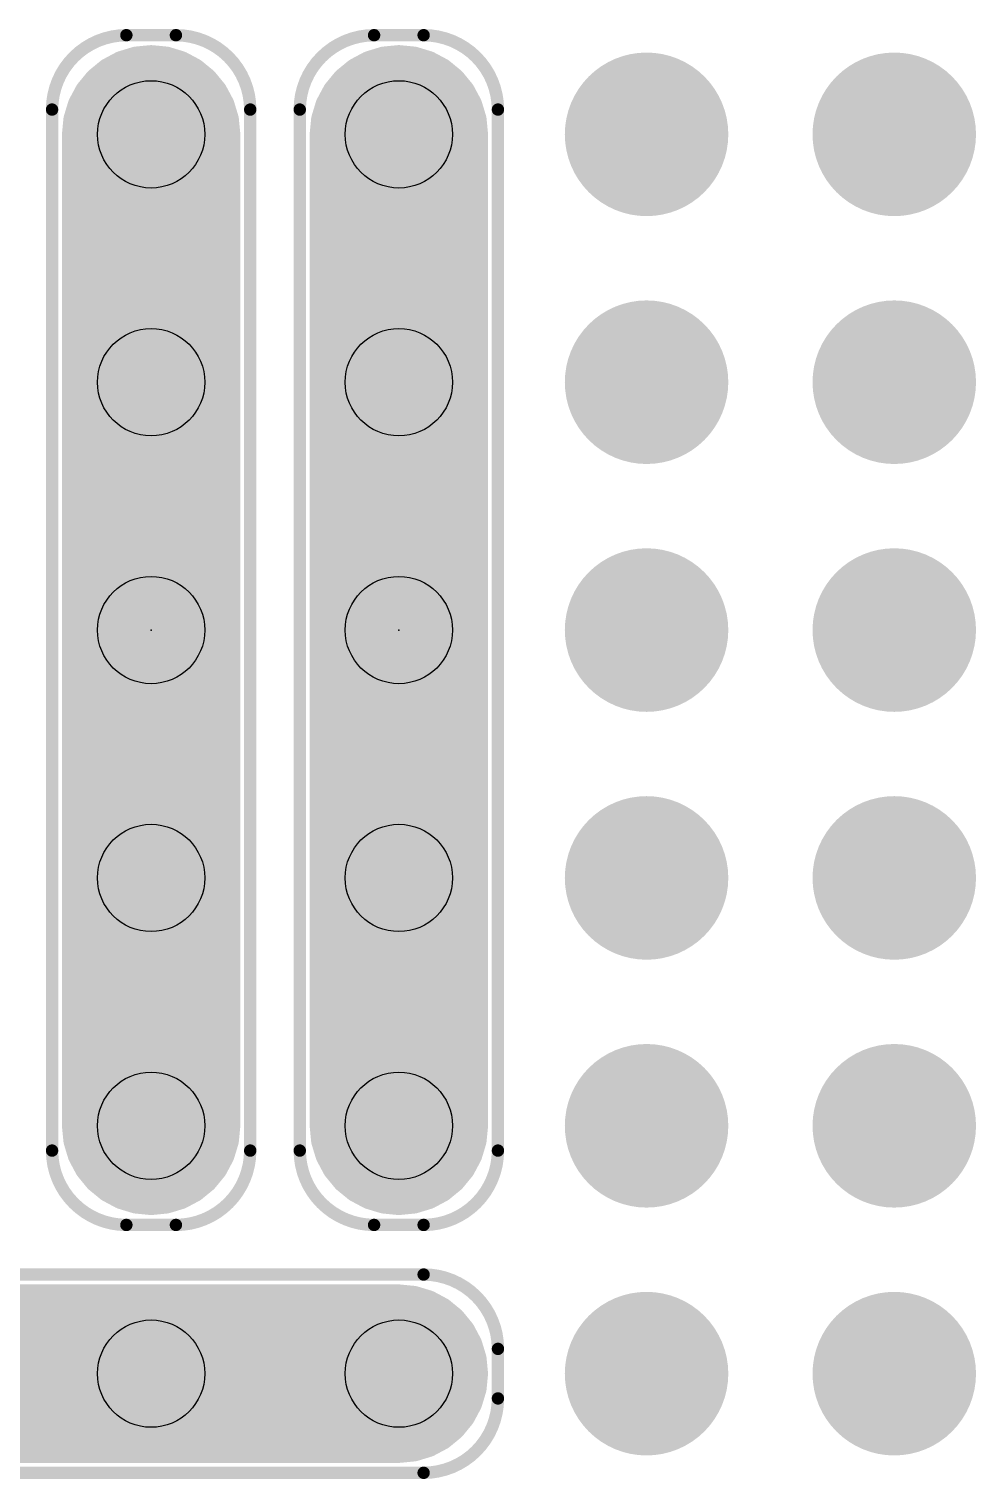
# Model space of a CAD drawing. Extents: x -0.4 to 91.5, y -0.3 to 57.4.
# Drawn here: x 61.99 to 71.7, y 28.77 to 43.62 of the extents above; entities that cross this region are included whole.
import ezdxf

# ---------------------------------------------------------------- set-up
doc = ezdxf.new("R2010")
doc.units = 0
for name, color, linetype in [('1', 12, 'CONTINUOUS'), ('16', 132, 'CONTINUOUS'), ('18', 110, 'CONTINUOUS'), ('20', 53, 'CONTINUOUS'), ('21', 253, 'CONTINUOUS'), ('23', 53, 'CONTINUOUS')]:
    doc.layers.add(name, color=color, linetype=linetype)

# ---------------------------------------------------------------- blocks, each defined once
blk = doc.blocks.new('ROUNDV')
at = {"const_width": 0.5}
blk.add_lwpolyline([(0, -0.25, 1), (0, 0.25, 1), (0, -0.25)], format="xyb", dxfattribs=at)

msp = doc.modelspace()

# ---------------------------------------------------------------- linework, layer by layer
at = {"layer": '1', "const_width": 0.3048}
for points in [[(62.8227, 43.1786), (62.9544, 43.249)], [(62.9544, 43.249), (63.0973, 43.2924)], [(63.0619, 43.2816), (63.4301, 43.2816)], [(63.0973, 43.2924), (63.246, 43.307)], [(63.246, 43.307), (63.3947, 43.2924)], [(63.3947, 43.2924), (63.5376, 43.249)], [(63.5376, 43.249), (63.6693, 43.1786)], [(65.3627, 43.1786), (65.4944, 43.249)], [(65.4944, 43.249), (65.6373, 43.2924)], [(65.6019, 43.2816), (65.9701, 43.2816)], [(65.6373, 43.2924), (65.786, 43.307)], [(65.786, 43.307), (65.9347, 43.2924)], [(65.9347, 43.2924), (66.0776, 43.249)], [(66.0776, 43.249), (66.2093, 43.1786)], [(62.7072, 43.0838), (62.8227, 43.1786)], [(63.6693, 43.1786), (63.7848, 43.0838)], [(65.2472, 43.0838), (65.3627, 43.1786)], [(66.2093, 43.1786), (66.3248, 43.0838)], [(62.542, 42.8366), (62.6124, 42.9683)], [(62.6124, 42.9683), (62.7072, 43.0838)], [(62.6194, 42.9768), (63.8726, 42.9768)], [(63.7848, 43.0838), (63.8796, 42.9683)], [(63.8796, 42.9683), (63.95, 42.8366)], [(65.082, 42.8366), (65.1524, 42.9683)], [(65.1524, 42.9683), (65.2472, 43.0838)], [(65.1594, 42.9768), (66.4126, 42.9768)], [(66.3248, 43.0838), (66.4196, 42.9683)], [(66.4196, 42.9683), (66.49, 42.8366)], [(62.4986, 42.6937), (62.542, 42.8366)], [(63.95, 42.8366), (63.9934, 42.6937)], [(65.0386, 42.6937), (65.082, 42.8366)], [(66.49, 42.8366), (66.5334, 42.6937)], [(62.484, 42.545), (62.4986, 42.6937)], [(62.4965, 42.672), (63.9955, 42.672)], [(63.9934, 42.6937), (64.008, 42.545)], [(65.024, 42.545), (65.0386, 42.6937)], [(65.0365, 42.672), (66.5355, 42.672)], [(66.5334, 42.6937), (66.548, 42.545)], [(62.484, 32.385), (62.484, 42.545)], [(64.008, 42.545), (64.008, 32.385)], [(65.024, 32.385), (65.024, 42.545)], [(66.548, 42.545), (66.548, 32.385)], [(62.484, 42.3672), (64.008, 42.3672)], [(65.024, 42.3672), (66.548, 42.3672)], [(62.484, 42.0624), (64.008, 42.0624)], [(65.024, 42.0624), (66.548, 42.0624)], [(62.484, 41.7576), (64.008, 41.7576)], [(65.024, 41.7576), (66.548, 41.7576)], [(62.484, 41.4528), (64.008, 41.4528)], [(65.024, 41.4528), (66.548, 41.4528)], [(62.484, 41.148), (64.008, 41.148)], [(65.024, 41.148), (66.548, 41.148)], [(62.484, 40.8432), (64.008, 40.8432)], [(65.024, 40.8432), (66.548, 40.8432)], [(62.484, 40.5384), (64.008, 40.5384)], [(65.024, 40.5384), (66.548, 40.5384)], [(62.484, 40.2336), (64.008, 40.2336)], [(65.024, 40.2336), (66.548, 40.2336)], [(62.484, 39.9288), (64.008, 39.9288)], [(65.024, 39.9288), (66.548, 39.9288)], [(62.484, 39.624), (64.008, 39.624)], [(65.024, 39.624), (66.548, 39.624)], [(62.484, 39.3192), (64.008, 39.3192)], [(65.024, 39.3192), (66.548, 39.3192)], [(62.484, 39.0144), (64.008, 39.0144)], [(65.024, 39.0144), (66.548, 39.0144)], [(62.484, 38.7096), (64.008, 38.7096)], [(65.024, 38.7096), (66.548, 38.7096)], [(62.484, 38.4048), (64.008, 38.4048)], [(65.024, 38.4048), (66.548, 38.4048)], [(62.484, 38.1), (64.008, 38.1)], [(65.024, 38.1), (66.548, 38.1)], [(62.484, 37.7952), (64.008, 37.7952)], [(65.024, 37.7952), (66.548, 37.7952)], [(62.484, 37.4904), (64.008, 37.4904)], [(65.024, 37.4904), (66.548, 37.4904)], [(62.484, 37.1856), (64.008, 37.1856)], [(65.024, 37.1856), (66.548, 37.1856)], [(62.484, 36.8808), (64.008, 36.8808)], [(65.024, 36.8808), (66.548, 36.8808)], [(62.484, 36.576), (64.008, 36.576)], [(65.024, 36.576), (66.548, 36.576)], [(62.484, 36.2712), (64.008, 36.2712)], [(65.024, 36.2712), (66.548, 36.2712)], [(62.484, 35.9664), (64.008, 35.9664)], [(65.024, 35.9664), (66.548, 35.9664)], [(62.484, 35.6616), (64.008, 35.6616)], [(65.024, 35.6616), (66.548, 35.6616)], [(62.484, 35.3568), (64.008, 35.3568)], [(65.024, 35.3568), (66.548, 35.3568)], [(62.484, 35.052), (64.008, 35.052)], [(65.024, 35.052), (66.548, 35.052)], [(62.484, 34.7472), (64.008, 34.7472)], [(65.024, 34.7472), (66.548, 34.7472)], [(62.484, 34.4424), (64.008, 34.4424)], [(65.024, 34.4424), (66.548, 34.4424)], [(62.484, 34.1376), (64.008, 34.1376)], [(65.024, 34.1376), (66.548, 34.1376)], [(62.484, 33.8328), (64.008, 33.8328)], [(65.024, 33.8328), (66.548, 33.8328)], [(62.484, 33.528), (64.008, 33.528)], [(65.024, 33.528), (66.548, 33.528)], [(62.484, 33.2232), (64.008, 33.2232)], [(65.024, 33.2232), (66.548, 33.2232)], [(62.484, 32.9184), (64.008, 32.9184)], [(65.024, 32.9184), (66.548, 32.9184)], [(62.484, 32.6136), (64.008, 32.6136)], [(65.024, 32.6136), (66.548, 32.6136)], [(62.4986, 32.2363), (62.484, 32.385)], [(62.4915, 32.3088), (64.0005, 32.3088)], [(64.008, 32.385), (63.9934, 32.2363)], [(65.0386, 32.2363), (65.024, 32.385)], [(65.0315, 32.3088), (66.5405, 32.3088)], [(66.548, 32.385), (66.5334, 32.2363)], [(62.542, 32.0934), (62.4986, 32.2363)], [(62.6124, 31.9617), (62.542, 32.0934)], [(63.95, 32.0934), (63.8796, 31.9617)], [(63.9934, 32.2363), (63.95, 32.0934)], [(65.082, 32.0934), (65.0386, 32.2363)], [(65.1524, 31.9617), (65.082, 32.0934)], [(66.49, 32.0934), (66.4196, 31.9617)], [(66.5334, 32.2363), (66.49, 32.0934)], [(62.5898, 32.004), (63.9022, 32.004)], [(62.7072, 31.8462), (62.6124, 31.9617)], [(63.8796, 31.9617), (63.7848, 31.8462)], [(65.1298, 32.004), (66.4422, 32.004)], [(65.2472, 31.8462), (65.1524, 31.9617)], [(66.4196, 31.9617), (66.3248, 31.8462)], [(62.8227, 31.7514), (62.7072, 31.8462)], [(63.7848, 31.8462), (63.6693, 31.7514)], [(65.3627, 31.7514), (65.2472, 31.8462)], [(66.3248, 31.8462), (66.2093, 31.7514)], [(62.9544, 31.681), (62.8227, 31.7514)], [(62.9204, 31.6992), (63.5717, 31.6992)], [(63.0973, 31.6376), (62.9544, 31.681)], [(63.5376, 31.681), (63.3947, 31.6376)], [(63.6693, 31.7514), (63.5376, 31.681)], [(65.4944, 31.681), (65.3627, 31.7514)], [(65.4604, 31.6992), (66.1116, 31.6992)], [(65.6373, 31.6376), (65.4944, 31.681)], [(66.0776, 31.681), (65.9347, 31.6376)], [(66.2093, 31.7514), (66.0776, 31.681)], [(63.246, 31.623), (63.0973, 31.6376)], [(63.3947, 31.6376), (63.246, 31.623)], [(65.786, 31.623), (65.6373, 31.6376)], [(65.9347, 31.6376), (65.786, 31.623)], [(37.846, 30.607), (65.786, 30.607)], [(65.786, 30.607), (65.9347, 30.5924)], [(37.4253, 30.48), (66.2067, 30.48)], [(65.9347, 30.5924), (66.0776, 30.549)], [(66.0776, 30.549), (66.2093, 30.4786)], [(66.2093, 30.4786), (66.3248, 30.3838)], [(66.3248, 30.3838), (66.4196, 30.2683)], [(37.1626, 30.1752), (66.4694, 30.1752)], [(66.4196, 30.2683), (66.49, 30.1366)], [(66.49, 30.1366), (66.5334, 29.9937)], [(37.0865, 29.8704), (66.5455, 29.8704)], [(66.5334, 29.9937), (66.548, 29.845)], [(66.548, 29.845), (66.5334, 29.6963)], [(66.5334, 29.6963), (66.49, 29.5534)], [(37.1383, 29.5656), (66.4937, 29.5656)], [(66.4196, 29.4217), (66.3248, 29.3062)], [(66.49, 29.5534), (66.4196, 29.4217)], [(66.3248, 29.3062), (66.2093, 29.2114)], [(37.3625, 29.2608), (66.2695, 29.2608)], [(66.0776, 29.141), (65.9347, 29.0976)], [(66.2093, 29.2114), (66.0776, 29.141)], [(65.786, 29.083), (37.846, 29.083)], [(65.9347, 29.0976), (65.786, 29.083)]]:
    msp.add_lwpolyline(points, dxfattribs=at)
at = {"layer": '1', "const_width": 0.1524}
for points in [[(62.9323, 43.3219, 1), (62.9765, 43.1761)], [(62.9903, 43.1818, 1), (62.9185, 43.3162)], [(63.0619, 43.3578, 1), (63.0619, 43.2054)], [(63.0899, 43.3682, 1), (63.1048, 43.2165)], [(63.1195, 43.2194, 1), (63.0752, 43.3653)], [(63.2535, 43.3828, 1), (63.2385, 43.2312)], [(63.2535, 43.2312, 1), (63.2385, 43.3828)], [(63.4168, 43.3653, 1), (63.3725, 43.2194)], [(63.3872, 43.2165, 1), (63.4021, 43.3682)], [(63.4301, 43.2054, 1), (63.4301, 43.3578)], [(63.5735, 43.3162, 1), (63.5017, 43.1818)], [(63.5155, 43.1761, 1), (63.5597, 43.3219)], [(65.4723, 43.3219, 1), (65.5165, 43.1761)], [(65.5303, 43.1818, 1), (65.4585, 43.3162)], [(65.6019, 43.3578, 1), (65.6019, 43.2054)], [(65.6299, 43.3682, 1), (65.6448, 43.2165)], [(65.6595, 43.2194, 1), (65.6152, 43.3653)], [(65.7935, 43.3828, 1), (65.7785, 43.2312)], [(65.7935, 43.2312, 1), (65.7785, 43.3828)], [(65.9568, 43.3653, 1), (65.9125, 43.2194)], [(65.9272, 43.2165, 1), (65.9421, 43.3682)], [(65.9701, 43.2054, 1), (65.9701, 43.3578)], [(66.1135, 43.3162, 1), (66.0417, 43.1818)], [(66.0555, 43.1761, 1), (66.0997, 43.3219)], [(62.7867, 43.2458, 1), (62.8586, 43.1114)], [(62.871, 43.1197, 1), (62.7743, 43.2375)], [(63.7177, 43.2375, 1), (63.621, 43.1197)], [(63.6334, 43.1114, 1), (63.7053, 43.2458)], [(65.3267, 43.2458, 1), (65.3986, 43.1114)], [(65.411, 43.1197, 1), (65.3143, 43.2375)], [(66.2577, 43.2375, 1), (66.161, 43.1197)], [(66.1734, 43.1114, 1), (66.2453, 43.2458)], [(62.5535, 43.0167, 1), (62.6713, 42.92)], [(62.6194, 43.053, 1), (62.6194, 42.9006)], [(62.6796, 42.9324, 1), (62.5452, 43.0043)], [(62.6588, 43.1427, 1), (62.7555, 43.0249)], [(62.7661, 43.0355, 1), (62.6483, 43.1322)], [(63.8437, 43.1322, 1), (63.7259, 43.0355)], [(63.7365, 43.0249, 1), (63.8332, 43.1427)], [(63.9468, 43.0043, 1), (63.8124, 42.9324)], [(63.8207, 42.92, 1), (63.9385, 43.0167)], [(63.8726, 42.9006, 1), (63.8726, 43.053)], [(65.0935, 43.0167, 1), (65.2113, 42.92)], [(65.1594, 43.053, 1), (65.1594, 42.9006)], [(65.2196, 42.9324, 1), (65.0852, 43.0043)], [(65.1988, 43.1427, 1), (65.2955, 43.0249)], [(65.3061, 43.0355, 1), (65.1883, 43.1322)], [(66.3837, 43.1322, 1), (66.2659, 43.0355)], [(66.2765, 43.0249, 1), (66.3732, 43.1427)], [(66.4868, 43.0043, 1), (66.3524, 42.9324)], [(66.3607, 42.92, 1), (66.4785, 43.0167)], [(66.4126, 42.9006, 1), (66.4126, 43.053)], [(62.4748, 42.8725, 1), (62.6092, 42.8007)], [(62.6149, 42.8145, 1), (62.4691, 42.8587)], [(64.0229, 42.8587, 1), (63.8771, 42.8145)], [(63.8828, 42.8007, 1), (64.0172, 42.8725)], [(65.0148, 42.8725, 1), (65.1492, 42.8007)], [(65.1549, 42.8145, 1), (65.0091, 42.8587)], [(66.5629, 42.8587, 1), (66.4171, 42.8145)], [(66.4228, 42.8007, 1), (66.5572, 42.8725)], [(62.4965, 42.7482, 1), (62.4965, 42.5958)], [(62.5745, 42.6862, 1), (62.4228, 42.7011)], [(64.0692, 42.7011, 1), (63.9175, 42.6862)], [(63.9955, 42.5958, 1), (63.9955, 42.7482)], [(65.0365, 42.7482, 1), (65.0365, 42.5958)], [(65.1145, 42.6862, 1), (64.9628, 42.7011)], [(66.6092, 42.7011, 1), (66.4575, 42.6862)], [(66.5355, 42.5958, 1), (66.5355, 42.7482)], [(62.5602, 42.545, 1), (62.4078, 42.545)], [(62.4257, 42.7158, 1), (62.5716, 42.6715)], [(63.9204, 42.6715, 1), (64.0663, 42.7158)], [(64.0842, 42.545, 1), (63.9318, 42.545)], [(65.1002, 42.545, 1), (64.9478, 42.545)], [(64.9657, 42.7158, 1), (65.1116, 42.6715)], [(66.4604, 42.6715, 1), (66.6063, 42.7158)], [(66.6242, 42.545, 1), (66.4718, 42.545)], [(62.4082, 42.5525, 1), (62.5598, 42.5375)], [(62.484, 42.4434, 1), (62.484, 42.291)], [(63.9322, 42.5375, 1), (64.0838, 42.5525)], [(64.008, 42.291, 1), (64.008, 42.4434)], [(64.9482, 42.5525, 1), (65.0998, 42.5375)], [(65.024, 42.4434, 1), (65.024, 42.291)], [(66.4722, 42.5375, 1), (66.6238, 42.5525)], [(66.548, 42.291, 1), (66.548, 42.4434)], [(62.484, 42.1386, 1), (62.484, 41.9862)], [(64.008, 41.9862, 1), (64.008, 42.1386)], [(65.024, 42.1386, 1), (65.024, 41.9862)], [(66.548, 41.9862, 1), (66.548, 42.1386)], [(62.484, 41.8338, 1), (62.484, 41.6814)], [(64.008, 41.6814, 1), (64.008, 41.8338)], [(65.024, 41.8338, 1), (65.024, 41.6814)], [(66.548, 41.6814, 1), (66.548, 41.8338)], [(62.484, 41.529, 1), (62.484, 41.3766)], [(64.008, 41.3766, 1), (64.008, 41.529)], [(65.024, 41.529, 1), (65.024, 41.3766)], [(66.548, 41.3766, 1), (66.548, 41.529)], [(62.484, 41.2242, 1), (62.484, 41.0718)], [(64.008, 41.0718, 1), (64.008, 41.2242)], [(65.024, 41.2242, 1), (65.024, 41.0718)], [(66.548, 41.0718, 1), (66.548, 41.2242)], [(62.484, 40.9194, 1), (62.484, 40.767)], [(64.008, 40.767, 1), (64.008, 40.9194)], [(65.024, 40.9194, 1), (65.024, 40.767)], [(66.548, 40.767, 1), (66.548, 40.9194)], [(62.484, 40.6146, 1), (62.484, 40.4622)], [(64.008, 40.4622, 1), (64.008, 40.6146)], [(65.024, 40.6146, 1), (65.024, 40.4622)], [(66.548, 40.4622, 1), (66.548, 40.6146)], [(62.484, 40.3098, 1), (62.484, 40.1574)], [(64.008, 40.1574, 1), (64.008, 40.3098)], [(65.024, 40.3098, 1), (65.024, 40.1574)], [(66.548, 40.1574, 1), (66.548, 40.3098)], [(62.484, 40.005, 1), (62.484, 39.8526)], [(64.008, 39.8526, 1), (64.008, 40.005)], [(65.024, 40.005, 1), (65.024, 39.8526)], [(66.548, 39.8526, 1), (66.548, 40.005)], [(62.484, 39.7002, 1), (62.484, 39.5478)], [(64.008, 39.5478, 1), (64.008, 39.7002)], [(65.024, 39.7002, 1), (65.024, 39.5478)], [(66.548, 39.5478, 1), (66.548, 39.7002)], [(62.484, 39.3954, 1), (62.484, 39.243)], [(64.008, 39.243, 1), (64.008, 39.3954)], [(65.024, 39.3954, 1), (65.024, 39.243)], [(66.548, 39.243, 1), (66.548, 39.3954)], [(62.484, 39.0906, 1), (62.484, 38.9382)], [(64.008, 38.9382, 1), (64.008, 39.0906)], [(65.024, 39.0906, 1), (65.024, 38.9382)], [(66.548, 38.9382, 1), (66.548, 39.0906)], [(62.484, 38.7858, 1), (62.484, 38.6334)], [(64.008, 38.6334, 1), (64.008, 38.7858)], [(65.024, 38.7858, 1), (65.024, 38.6334)], [(66.548, 38.6334, 1), (66.548, 38.7858)], [(62.484, 38.481, 1), (62.484, 38.3286)], [(64.008, 38.3286, 1), (64.008, 38.481)], [(65.024, 38.481, 1), (65.024, 38.3286)], [(66.548, 38.3286, 1), (66.548, 38.481)], [(62.484, 38.1762, 1), (62.484, 38.0238)], [(64.008, 38.0238, 1), (64.008, 38.1762)], [(65.024, 38.1762, 1), (65.024, 38.0238)], [(66.548, 38.0238, 1), (66.548, 38.1762)], [(62.484, 37.8714, 1), (62.484, 37.719)], [(64.008, 37.719, 1), (64.008, 37.8714)], [(65.024, 37.8714, 1), (65.024, 37.719)], [(66.548, 37.719, 1), (66.548, 37.8714)], [(62.484, 37.5666, 1), (62.484, 37.4142)], [(64.008, 37.4142, 1), (64.008, 37.5666)], [(65.024, 37.5666, 1), (65.024, 37.4142)], [(66.548, 37.4142, 1), (66.548, 37.5666)], [(62.484, 37.2618, 1), (62.484, 37.1094)], [(64.008, 37.1094, 1), (64.008, 37.2618)], [(65.024, 37.2618, 1), (65.024, 37.1094)], [(66.548, 37.1094, 1), (66.548, 37.2618)], [(62.484, 36.957, 1), (62.484, 36.8046)], [(64.008, 36.8046, 1), (64.008, 36.957)], [(65.024, 36.957, 1), (65.024, 36.8046)], [(66.548, 36.8046, 1), (66.548, 36.957)], [(62.484, 36.6522, 1), (62.484, 36.4998)], [(64.008, 36.4998, 1), (64.008, 36.6522)], [(65.024, 36.6522, 1), (65.024, 36.4998)], [(66.548, 36.4998, 1), (66.548, 36.6522)], [(62.484, 36.3474, 1), (62.484, 36.195)], [(64.008, 36.195, 1), (64.008, 36.3474)], [(65.024, 36.3474, 1), (65.024, 36.195)], [(66.548, 36.195, 1), (66.548, 36.3474)], [(62.484, 36.0426, 1), (62.484, 35.8902)], [(64.008, 35.8902, 1), (64.008, 36.0426)], [(65.024, 36.0426, 1), (65.024, 35.8902)], [(66.548, 35.8902, 1), (66.548, 36.0426)], [(62.484, 35.7378, 1), (62.484, 35.5854)], [(64.008, 35.5854, 1), (64.008, 35.7378)], [(65.024, 35.7378, 1), (65.024, 35.5854)], [(66.548, 35.5854, 1), (66.548, 35.7378)], [(62.484, 35.433, 1), (62.484, 35.2806)], [(64.008, 35.2806, 1), (64.008, 35.433)], [(65.024, 35.433, 1), (65.024, 35.2806)], [(66.548, 35.2806, 1), (66.548, 35.433)], [(62.484, 35.1282, 1), (62.484, 34.9758)], [(64.008, 34.9758, 1), (64.008, 35.1282)], [(65.024, 35.1282, 1), (65.024, 34.9758)], [(66.548, 34.9758, 1), (66.548, 35.1282)], [(62.484, 34.8234, 1), (62.484, 34.671)], [(64.008, 34.671, 1), (64.008, 34.8234)], [(65.024, 34.8234, 1), (65.024, 34.671)], [(66.548, 34.671, 1), (66.548, 34.8234)], [(62.484, 34.5186, 1), (62.484, 34.3662)], [(64.008, 34.3662, 1), (64.008, 34.5186)], [(65.024, 34.5186, 1), (65.024, 34.3662)], [(66.548, 34.3662, 1), (66.548, 34.5186)], [(62.484, 34.2138, 1), (62.484, 34.0614)], [(64.008, 34.0614, 1), (64.008, 34.2138)], [(65.024, 34.2138, 1), (65.024, 34.0614)], [(66.548, 34.0614, 1), (66.548, 34.2138)], [(62.484, 33.909, 1), (62.484, 33.7566)], [(64.008, 33.7566, 1), (64.008, 33.909)], [(65.024, 33.909, 1), (65.024, 33.7566)], [(66.548, 33.7566, 1), (66.548, 33.909)], [(62.484, 33.6042, 1), (62.484, 33.4518)], [(64.008, 33.4518, 1), (64.008, 33.6042)], [(65.024, 33.6042, 1), (65.024, 33.4518)], [(66.548, 33.4518, 1), (66.548, 33.6042)], [(62.484, 33.2994, 1), (62.484, 33.147)], [(64.008, 33.147, 1), (64.008, 33.2994)], [(65.024, 33.2994, 1), (65.024, 33.147)], [(66.548, 33.147, 1), (66.548, 33.2994)], [(62.484, 32.9946, 1), (62.484, 32.8422)], [(64.008, 32.8422, 1), (64.008, 32.9946)], [(65.024, 32.9946, 1), (65.024, 32.8422)], [(66.548, 32.8422, 1), (66.548, 32.9946)], [(62.484, 32.6898, 1), (62.484, 32.5374)], [(64.008, 32.5374, 1), (64.008, 32.6898)], [(65.024, 32.6898, 1), (65.024, 32.5374)], [(66.548, 32.5374, 1), (66.548, 32.6898)], [(62.5598, 32.3925, 1), (62.4082, 32.3775)], [(62.4078, 32.385, 1), (62.5602, 32.385)], [(62.4915, 32.385, 1), (62.4915, 32.2326)], [(63.9318, 32.385, 1), (64.0842, 32.385)], [(64.0838, 32.3775, 1), (63.9322, 32.3925)], [(64.0005, 32.2326, 1), (64.0005, 32.385)], [(65.0998, 32.3925, 1), (64.9482, 32.3775)], [(64.9478, 32.385, 1), (65.1002, 32.385)], [(65.0315, 32.385, 1), (65.0315, 32.2326)], [(66.4718, 32.385, 1), (66.6242, 32.385)], [(66.6238, 32.3775, 1), (66.4722, 32.3925)], [(66.5405, 32.2326, 1), (66.5405, 32.385)], [(62.5716, 32.2585, 1), (62.4257, 32.2142)], [(62.4228, 32.2289, 1), (62.5745, 32.2438)], [(62.6092, 32.1293, 1), (62.4748, 32.0575)], [(64.0172, 32.0575, 1), (63.8828, 32.1293)], [(63.9175, 32.2438, 1), (64.0692, 32.2289)], [(64.0663, 32.2142, 1), (63.9204, 32.2585)], [(65.1116, 32.2585, 1), (64.9657, 32.2142)], [(64.9628, 32.2289, 1), (65.1145, 32.2438)], [(65.1492, 32.1293, 1), (65.0148, 32.0575)], [(66.5572, 32.0575, 1), (66.4228, 32.1293)], [(66.4575, 32.2438, 1), (66.6092, 32.2289)], [(66.6063, 32.2142, 1), (66.4604, 32.2585)], [(62.4691, 32.0713, 1), (62.6149, 32.1155)], [(62.5898, 32.0802, 1), (62.5898, 31.9278)], [(62.6713, 32.01, 1), (62.5535, 31.9133)], [(63.9385, 31.9133, 1), (63.8207, 32.01)], [(63.8771, 32.1155, 1), (64.0229, 32.0713)], [(63.9022, 31.9278, 1), (63.9022, 32.0802)], [(65.0091, 32.0713, 1), (65.1549, 32.1155)], [(65.1298, 32.0802, 1), (65.1298, 31.9278)], [(65.2113, 32.01, 1), (65.0935, 31.9133)], [(66.4785, 31.9133, 1), (66.3607, 32.01)], [(66.4171, 32.1155, 1), (66.5629, 32.0713)], [(66.4422, 31.9278, 1), (66.4422, 32.0802)], [(62.5452, 31.9257, 1), (62.6796, 31.9976)], [(62.7555, 31.9051, 1), (62.6588, 31.7873)], [(62.6483, 31.7978, 1), (62.7661, 31.8945)], [(63.7259, 31.8945, 1), (63.8437, 31.7978)], [(63.8332, 31.7873, 1), (63.7365, 31.9051)], [(63.8124, 31.9976, 1), (63.9468, 31.9257)], [(65.0852, 31.9257, 1), (65.2196, 31.9976)], [(65.2955, 31.9051, 1), (65.1988, 31.7873)], [(65.1883, 31.7978, 1), (65.3061, 31.8945)], [(66.2659, 31.8945, 1), (66.3837, 31.7978)], [(66.3732, 31.7873, 1), (66.2765, 31.9051)], [(66.3524, 31.9976, 1), (66.4868, 31.9257)], [(62.8586, 31.8186, 1), (62.7867, 31.6842)], [(62.7743, 31.6925, 1), (62.871, 31.8103)], [(62.9204, 31.7754, 1), (62.9204, 31.623)], [(62.9765, 31.7539, 1), (62.9323, 31.6081)], [(62.9185, 31.6138, 1), (62.9903, 31.7482)], [(63.5017, 31.7482, 1), (63.5735, 31.6138)], [(63.5597, 31.6081, 1), (63.5155, 31.7539)], [(63.5717, 31.623, 1), (63.5717, 31.7754)], [(63.621, 31.8103, 1), (63.7177, 31.6925)], [(63.7053, 31.6842, 1), (63.6334, 31.8186)], [(65.3986, 31.8186, 1), (65.3267, 31.6842)], [(65.3143, 31.6925, 1), (65.411, 31.8103)], [(65.4604, 31.7754, 1), (65.4604, 31.623)], [(65.5165, 31.7539, 1), (65.4723, 31.6081)], [(65.4585, 31.6138, 1), (65.5303, 31.7482)], [(66.0417, 31.7482, 1), (66.1135, 31.6138)], [(66.0997, 31.6081, 1), (66.0555, 31.7539)], [(66.1116, 31.623, 1), (66.1116, 31.7754)], [(66.161, 31.8103, 1), (66.2577, 31.6925)], [(66.2453, 31.6842, 1), (66.1734, 31.8186)], [(63.1048, 31.7135, 1), (63.0899, 31.5618)], [(63.0752, 31.5647, 1), (63.1195, 31.7106)], [(63.2385, 31.6988, 1), (63.2535, 31.5472)], [(63.2385, 31.5472, 1), (63.2535, 31.6988)], [(63.3725, 31.7106, 1), (63.4168, 31.5647)], [(63.4021, 31.5618, 1), (63.3872, 31.7135)], [(65.6448, 31.7135, 1), (65.6299, 31.5618)], [(65.6152, 31.5647, 1), (65.6595, 31.7106)], [(65.7785, 31.6988, 1), (65.7935, 31.5472)], [(65.7785, 31.5472, 1), (65.7935, 31.6988)], [(65.9125, 31.7106, 1), (65.9568, 31.5647)], [(65.9421, 31.5618, 1), (65.9272, 31.7135)], [(65.7935, 30.6828, 1), (65.7785, 30.5312)], [(65.786, 30.5308, 1), (65.786, 30.6832)], [(65.9568, 30.6653, 1), (65.9125, 30.5194)], [(65.9272, 30.5165, 1), (65.9421, 30.6682)], [(66.1135, 30.6162, 1), (66.0417, 30.4818)], [(66.0555, 30.4761, 1), (66.0997, 30.6219)], [(66.2577, 30.5375, 1), (66.161, 30.4197)], [(66.1734, 30.4114, 1), (66.2453, 30.5458)], [(66.2067, 30.4038, 1), (66.2067, 30.5562)], [(66.3837, 30.4322, 1), (66.2659, 30.3355)], [(66.2765, 30.3249, 1), (66.3732, 30.4427)], [(66.4868, 30.3043, 1), (66.3524, 30.2324)], [(66.3607, 30.22, 1), (66.4785, 30.3167)], [(66.4694, 30.099, 1), (66.4694, 30.2514)], [(66.5629, 30.1587, 1), (66.4171, 30.1145)], [(66.4228, 30.1007, 1), (66.5572, 30.1725)], [(66.6092, 30.0011, 1), (66.4575, 29.9862)], [(66.4604, 29.9715, 1), (66.6063, 30.0158)], [(66.5455, 29.7942, 1), (66.5455, 29.9466)], [(66.6238, 29.8375, 1), (66.4722, 29.8525)], [(66.4722, 29.8375, 1), (66.6238, 29.8525)], [(66.4575, 29.7038, 1), (66.6092, 29.6889)], [(66.6063, 29.6742, 1), (66.4604, 29.7185)], [(66.4785, 29.3733, 1), (66.3607, 29.47)], [(66.4171, 29.5755, 1), (66.5629, 29.5313)], [(66.5572, 29.5175, 1), (66.4228, 29.5893)], [(66.4937, 29.4894, 1), (66.4937, 29.6418)], [(66.2659, 29.3545, 1), (66.3837, 29.2578)], [(66.3732, 29.2473, 1), (66.2765, 29.3651)], [(66.3524, 29.4576, 1), (66.4868, 29.3857)], [(66.0417, 29.2082, 1), (66.1135, 29.0738)], [(66.0997, 29.0681, 1), (66.0555, 29.2139)], [(66.161, 29.2703, 1), (66.2577, 29.1525)], [(66.2453, 29.1442, 1), (66.1734, 29.2786)], [(66.2695, 29.1846, 1), (66.2695, 29.337)], [(65.7785, 29.1588, 1), (65.7935, 29.0072)], [(65.786, 29.0068, 1), (65.786, 29.1592)], [(65.9125, 29.1706, 1), (65.9568, 29.0247)], [(65.9421, 29.0218, 1), (65.9272, 29.1735)]]:
    msp.add_lwpolyline(points, format="xyb", dxfattribs=at)
at = {"layer": '16', "const_width": 0.3048}
for points in [[(62.9544, 43.249), (62.8227, 43.1786)], [(63.0973, 43.2924), (62.9544, 43.249)], [(63.0619, 43.2816), (63.4301, 43.2816)], [(63.246, 43.307), (63.0973, 43.2924)], [(63.3947, 43.2924), (63.246, 43.307)], [(63.5376, 43.249), (63.3947, 43.2924)], [(63.6693, 43.1786), (63.5376, 43.249)], [(65.4944, 43.249), (65.3627, 43.1786)], [(65.6373, 43.2924), (65.4944, 43.249)], [(65.6019, 43.2816), (65.9701, 43.2816)], [(65.786, 43.307), (65.6373, 43.2924)], [(65.9347, 43.2924), (65.786, 43.307)], [(66.0776, 43.249), (65.9347, 43.2924)], [(66.2093, 43.1786), (66.0776, 43.249)], [(62.8227, 43.1786), (62.7072, 43.0838)], [(63.7848, 43.0838), (63.6693, 43.1786)], [(65.3627, 43.1786), (65.2472, 43.0838)], [(66.3248, 43.0838), (66.2093, 43.1786)], [(62.6124, 42.9683), (62.542, 42.8366)], [(62.7072, 43.0838), (62.6124, 42.9683)], [(62.6194, 42.9768), (63.8726, 42.9768)], [(63.8796, 42.9683), (63.7848, 43.0838)], [(63.95, 42.8366), (63.8796, 42.9683)], [(65.1524, 42.9683), (65.082, 42.8366)], [(65.2472, 43.0838), (65.1524, 42.9683)], [(65.1594, 42.9768), (66.4126, 42.9768)], [(66.4196, 42.9683), (66.3248, 43.0838)], [(66.49, 42.8366), (66.4196, 42.9683)], [(62.542, 42.8366), (62.4986, 42.6937)], [(63.9934, 42.6937), (63.95, 42.8366)], [(65.082, 42.8366), (65.0386, 42.6937)], [(66.5334, 42.6937), (66.49, 42.8366)], [(62.4986, 42.6937), (62.484, 42.545)], [(62.4965, 42.672), (63.9955, 42.672)], [(64.008, 42.545), (63.9934, 42.6937)], [(65.0386, 42.6937), (65.024, 42.545)], [(65.0365, 42.672), (66.5355, 42.672)], [(66.548, 42.545), (66.5334, 42.6937)], [(62.484, 42.545), (62.484, 32.385)], [(64.008, 32.385), (64.008, 42.545)], [(65.024, 42.545), (65.024, 32.385)], [(66.548, 32.385), (66.548, 42.545)], [(62.484, 42.3672), (64.008, 42.3672)], [(65.024, 42.3672), (66.548, 42.3672)], [(62.484, 42.0624), (64.008, 42.0624)], [(65.024, 42.0624), (66.548, 42.0624)], [(62.484, 41.7576), (64.008, 41.7576)], [(65.024, 41.7576), (66.548, 41.7576)], [(62.484, 41.4528), (64.008, 41.4528)], [(65.024, 41.4528), (66.548, 41.4528)], [(62.484, 41.148), (64.008, 41.148)], [(65.024, 41.148), (66.548, 41.148)], [(62.484, 40.8432), (64.008, 40.8432)], [(65.024, 40.8432), (66.548, 40.8432)], [(62.484, 40.5384), (64.008, 40.5384)], [(65.024, 40.5384), (66.548, 40.5384)], [(62.484, 40.2336), (64.008, 40.2336)], [(65.024, 40.2336), (66.548, 40.2336)], [(62.484, 39.9288), (64.008, 39.9288)], [(65.024, 39.9288), (66.548, 39.9288)], [(62.484, 39.624), (64.008, 39.624)], [(65.024, 39.624), (66.548, 39.624)], [(62.484, 39.3192), (64.008, 39.3192)], [(65.024, 39.3192), (66.548, 39.3192)], [(62.484, 39.0144), (64.008, 39.0144)], [(65.024, 39.0144), (66.548, 39.0144)], [(62.484, 38.7096), (64.008, 38.7096)], [(65.024, 38.7096), (66.548, 38.7096)], [(62.484, 38.4048), (64.008, 38.4048)], [(65.024, 38.4048), (66.548, 38.4048)], [(62.484, 38.1), (64.008, 38.1)], [(65.024, 38.1), (66.548, 38.1)], [(62.484, 37.7952), (64.008, 37.7952)], [(65.024, 37.7952), (66.548, 37.7952)], [(62.484, 37.4904), (64.008, 37.4904)], [(65.024, 37.4904), (66.548, 37.4904)], [(62.484, 37.1856), (64.008, 37.1856)], [(65.024, 37.1856), (66.548, 37.1856)], [(62.484, 36.8808), (64.008, 36.8808)], [(65.024, 36.8808), (66.548, 36.8808)], [(62.484, 36.576), (64.008, 36.576)], [(65.024, 36.576), (66.548, 36.576)], [(62.484, 36.2712), (64.008, 36.2712)], [(65.024, 36.2712), (66.548, 36.2712)], [(62.484, 35.9664), (64.008, 35.9664)], [(65.024, 35.9664), (66.548, 35.9664)], [(62.484, 35.6616), (64.008, 35.6616)], [(65.024, 35.6616), (66.548, 35.6616)], [(62.484, 35.3568), (64.008, 35.3568)], [(65.024, 35.3568), (66.548, 35.3568)], [(62.484, 35.052), (64.008, 35.052)], [(65.024, 35.052), (66.548, 35.052)], [(62.484, 34.7472), (64.008, 34.7472)], [(65.024, 34.7472), (66.548, 34.7472)], [(62.484, 34.4424), (64.008, 34.4424)], [(65.024, 34.4424), (66.548, 34.4424)], [(62.484, 34.1376), (64.008, 34.1376)], [(65.024, 34.1376), (66.548, 34.1376)], [(62.484, 33.8328), (64.008, 33.8328)], [(65.024, 33.8328), (66.548, 33.8328)], [(62.484, 33.528), (64.008, 33.528)], [(65.024, 33.528), (66.548, 33.528)], [(62.484, 33.2232), (64.008, 33.2232)], [(65.024, 33.2232), (66.548, 33.2232)], [(62.484, 32.9184), (64.008, 32.9184)], [(65.024, 32.9184), (66.548, 32.9184)], [(62.484, 32.6136), (64.008, 32.6136)], [(65.024, 32.6136), (66.548, 32.6136)], [(62.484, 32.385), (62.4986, 32.2363)], [(62.4915, 32.3088), (64.0005, 32.3088)], [(63.9934, 32.2363), (64.008, 32.385)], [(65.024, 32.385), (65.0386, 32.2363)], [(65.0315, 32.3088), (66.5405, 32.3088)], [(66.5334, 32.2363), (66.548, 32.385)], [(62.4986, 32.2363), (62.542, 32.0934)], [(62.542, 32.0934), (62.6124, 31.9617)], [(63.8796, 31.9617), (63.95, 32.0934)], [(63.95, 32.0934), (63.9934, 32.2363)], [(65.0386, 32.2363), (65.082, 32.0934)], [(65.082, 32.0934), (65.1524, 31.9617)], [(66.4196, 31.9617), (66.49, 32.0934)], [(66.49, 32.0934), (66.5334, 32.2363)], [(62.5898, 32.004), (63.9022, 32.004)], [(62.6124, 31.9617), (62.7072, 31.8462)], [(63.7848, 31.8462), (63.8796, 31.9617)], [(65.1298, 32.004), (66.4422, 32.004)], [(65.1524, 31.9617), (65.2472, 31.8462)], [(66.3248, 31.8462), (66.4196, 31.9617)], [(62.7072, 31.8462), (62.8227, 31.7514)], [(63.6693, 31.7514), (63.7848, 31.8462)], [(65.2472, 31.8462), (65.3627, 31.7514)], [(66.2093, 31.7514), (66.3248, 31.8462)], [(62.8227, 31.7514), (62.9544, 31.681)], [(62.9204, 31.6992), (63.5716, 31.6992)], [(62.9544, 31.681), (63.0973, 31.6376)], [(63.3947, 31.6376), (63.5376, 31.681)], [(63.5376, 31.681), (63.6693, 31.7514)], [(65.3627, 31.7514), (65.4944, 31.681)], [(65.4604, 31.6992), (66.1116, 31.6992)], [(65.4944, 31.681), (65.6373, 31.6376)], [(65.9347, 31.6376), (66.0776, 31.681)], [(66.0776, 31.681), (66.2093, 31.7514)], [(63.0973, 31.6376), (63.246, 31.623)], [(63.246, 31.623), (63.3947, 31.6376)], [(65.6373, 31.6376), (65.786, 31.623)], [(65.786, 31.623), (65.9347, 31.6376)], [(65.786, 30.607), (37.846, 30.607)], [(65.9347, 30.5924), (65.786, 30.607)], [(37.4253, 30.48), (66.2067, 30.48)], [(66.0776, 30.549), (65.9347, 30.5924)], [(66.2093, 30.4786), (66.0776, 30.549)], [(66.3248, 30.3838), (66.2093, 30.4786)], [(66.4196, 30.2683), (66.3248, 30.3838)], [(37.1626, 30.1752), (66.4694, 30.1752)], [(66.49, 30.1366), (66.4196, 30.2683)], [(66.5334, 29.9937), (66.49, 30.1366)], [(37.0865, 29.8704), (66.5455, 29.8704)], [(66.548, 29.845), (66.5334, 29.9937)], [(66.5334, 29.6963), (66.548, 29.845)], [(66.49, 29.5534), (66.5334, 29.6963)], [(37.1383, 29.5656), (66.4937, 29.5656)], [(66.3248, 29.3062), (66.4196, 29.4217)], [(66.4196, 29.4217), (66.49, 29.5534)], [(66.2093, 29.2114), (66.3248, 29.3062)], [(37.3625, 29.2608), (66.2695, 29.2608)], [(65.9347, 29.0976), (66.0776, 29.141)], [(66.0776, 29.141), (66.2093, 29.2114)], [(37.846, 29.083), (65.786, 29.083)], [(65.786, 29.083), (65.9347, 29.0976)]]:
    msp.add_lwpolyline(points, dxfattribs=at)
at = {"layer": '16', "const_width": 0.1524}
for points in [[(62.9323, 43.3219, 1), (62.9765, 43.1761)], [(62.9903, 43.1818, 1), (62.9185, 43.3162)], [(63.0619, 43.3578, 1), (63.0619, 43.2054)], [(63.0899, 43.3682, 1), (63.1048, 43.2165)], [(63.1195, 43.2194, 1), (63.0752, 43.3653)], [(63.2535, 43.3828, 1), (63.2385, 43.2312)], [(63.2535, 43.2312, 1), (63.2385, 43.3828)], [(63.4168, 43.3653, 1), (63.3725, 43.2194)], [(63.3872, 43.2165, 1), (63.4021, 43.3682)], [(63.4301, 43.2054, 1), (63.4301, 43.3578)], [(63.5735, 43.3162, 1), (63.5017, 43.1818)], [(63.5155, 43.1761, 1), (63.5597, 43.3219)], [(65.4723, 43.3219, 1), (65.5165, 43.1761)], [(65.5303, 43.1818, 1), (65.4585, 43.3162)], [(65.6019, 43.3578, 1), (65.6019, 43.2054)], [(65.6299, 43.3682, 1), (65.6448, 43.2165)], [(65.6595, 43.2194, 1), (65.6152, 43.3653)], [(65.7935, 43.3828, 1), (65.7785, 43.2312)], [(65.7935, 43.2312, 1), (65.7785, 43.3828)], [(65.9568, 43.3653, 1), (65.9125, 43.2194)], [(65.9272, 43.2165, 1), (65.9421, 43.3682)], [(65.9701, 43.2054, 1), (65.9701, 43.3578)], [(66.1135, 43.3162, 1), (66.0417, 43.1818)], [(66.0555, 43.1761, 1), (66.0997, 43.3219)], [(62.7867, 43.2458, 1), (62.8586, 43.1114)], [(62.871, 43.1197, 1), (62.7743, 43.2375)], [(63.7177, 43.2375, 1), (63.621, 43.1197)], [(63.6334, 43.1114, 1), (63.7053, 43.2458)], [(65.3267, 43.2458, 1), (65.3986, 43.1114)], [(65.411, 43.1197, 1), (65.3143, 43.2375)], [(66.2577, 43.2375, 1), (66.161, 43.1197)], [(66.1734, 43.1114, 1), (66.2453, 43.2458)], [(62.5535, 43.0167, 1), (62.6713, 42.92)], [(62.6194, 43.053, 1), (62.6194, 42.9006)], [(62.6796, 42.9324, 1), (62.5452, 43.0043)], [(62.6588, 43.1427, 1), (62.7555, 43.0249)], [(62.7661, 43.0355, 1), (62.6483, 43.1322)], [(63.8437, 43.1322, 1), (63.7259, 43.0355)], [(63.7365, 43.0249, 1), (63.8332, 43.1427)], [(63.9468, 43.0043, 1), (63.8124, 42.9324)], [(63.8207, 42.92, 1), (63.9385, 43.0167)], [(63.8726, 42.9006, 1), (63.8726, 43.053)], [(65.0935, 43.0167, 1), (65.2113, 42.92)], [(65.1594, 43.053, 1), (65.1594, 42.9006)], [(65.2196, 42.9324, 1), (65.0852, 43.0043)], [(65.1988, 43.1427, 1), (65.2955, 43.0249)], [(65.3061, 43.0355, 1), (65.1883, 43.1322)], [(66.3837, 43.1322, 1), (66.2659, 43.0355)], [(66.2765, 43.0249, 1), (66.3732, 43.1427)], [(66.4868, 43.0043, 1), (66.3524, 42.9324)], [(66.3607, 42.92, 1), (66.4785, 43.0167)], [(66.4126, 42.9006, 1), (66.4126, 43.053)], [(62.4748, 42.8725, 1), (62.6092, 42.8007)], [(62.6149, 42.8145, 1), (62.4691, 42.8587)], [(64.0229, 42.8587, 1), (63.8771, 42.8145)], [(63.8828, 42.8007, 1), (64.0172, 42.8725)], [(65.0148, 42.8725, 1), (65.1492, 42.8007)], [(65.1549, 42.8145, 1), (65.0091, 42.8587)], [(66.5629, 42.8587, 1), (66.4171, 42.8145)], [(66.4228, 42.8007, 1), (66.5572, 42.8725)], [(62.4965, 42.7482, 1), (62.4965, 42.5958)], [(62.5745, 42.6862, 1), (62.4228, 42.7011)], [(64.0692, 42.7011, 1), (63.9175, 42.6862)], [(63.9955, 42.5958, 1), (63.9955, 42.7482)], [(65.0365, 42.7482, 1), (65.0365, 42.5958)], [(65.1145, 42.6862, 1), (64.9628, 42.7011)], [(66.6092, 42.7011, 1), (66.4575, 42.6862)], [(66.5355, 42.5958, 1), (66.5355, 42.7482)], [(62.5602, 42.545, 1), (62.4078, 42.545)], [(62.4257, 42.7158, 1), (62.5716, 42.6715)], [(63.9204, 42.6715, 1), (64.0663, 42.7158)], [(64.0842, 42.545, 1), (63.9318, 42.545)], [(65.1002, 42.545, 1), (64.9478, 42.545)], [(64.9657, 42.7158, 1), (65.1116, 42.6715)], [(66.4604, 42.6715, 1), (66.6063, 42.7158)], [(66.6242, 42.545, 1), (66.4718, 42.545)], [(62.4082, 42.5525, 1), (62.5598, 42.5375)], [(62.484, 42.4434, 1), (62.484, 42.291)], [(63.9322, 42.5375, 1), (64.0838, 42.5525)], [(64.008, 42.291, 1), (64.008, 42.4434)], [(64.9482, 42.5525, 1), (65.0998, 42.5375)], [(65.024, 42.4434, 1), (65.024, 42.291)], [(66.4722, 42.5375, 1), (66.6238, 42.5525)], [(66.548, 42.291, 1), (66.548, 42.4434)], [(62.484, 42.1386, 1), (62.484, 41.9862)], [(64.008, 41.9862, 1), (64.008, 42.1386)], [(65.024, 42.1386, 1), (65.024, 41.9862)], [(66.548, 41.9862, 1), (66.548, 42.1386)], [(62.484, 41.8338, 1), (62.484, 41.6814)], [(64.008, 41.6814, 1), (64.008, 41.8338)], [(65.024, 41.8338, 1), (65.024, 41.6814)], [(66.548, 41.6814, 1), (66.548, 41.8338)], [(62.484, 41.529, 1), (62.484, 41.3766)], [(64.008, 41.3766, 1), (64.008, 41.529)], [(65.024, 41.529, 1), (65.024, 41.3766)], [(66.548, 41.3766, 1), (66.548, 41.529)], [(62.484, 41.2242, 1), (62.484, 41.0718)], [(64.008, 41.0718, 1), (64.008, 41.2242)], [(65.024, 41.2242, 1), (65.024, 41.0718)], [(66.548, 41.0718, 1), (66.548, 41.2242)], [(62.484, 40.9194, 1), (62.484, 40.767)], [(64.008, 40.767, 1), (64.008, 40.9194)], [(65.024, 40.9194, 1), (65.024, 40.767)], [(66.548, 40.767, 1), (66.548, 40.9194)], [(62.484, 40.6146, 1), (62.484, 40.4622)], [(64.008, 40.4622, 1), (64.008, 40.6146)], [(65.024, 40.6146, 1), (65.024, 40.4622)], [(66.548, 40.4622, 1), (66.548, 40.6146)], [(62.484, 40.3098, 1), (62.484, 40.1574)], [(64.008, 40.1574, 1), (64.008, 40.3098)], [(65.024, 40.3098, 1), (65.024, 40.1574)], [(66.548, 40.1574, 1), (66.548, 40.3098)], [(62.484, 40.005, 1), (62.484, 39.8526)], [(64.008, 39.8526, 1), (64.008, 40.005)], [(65.024, 40.005, 1), (65.024, 39.8526)], [(66.548, 39.8526, 1), (66.548, 40.005)], [(62.484, 39.7002, 1), (62.484, 39.5478)], [(64.008, 39.5478, 1), (64.008, 39.7002)], [(65.024, 39.7002, 1), (65.024, 39.5478)], [(66.548, 39.5478, 1), (66.548, 39.7002)], [(62.484, 39.3954, 1), (62.484, 39.243)], [(64.008, 39.243, 1), (64.008, 39.3954)], [(65.024, 39.3954, 1), (65.024, 39.243)], [(66.548, 39.243, 1), (66.548, 39.3954)], [(62.484, 39.0906, 1), (62.484, 38.9382)], [(64.008, 38.9382, 1), (64.008, 39.0906)], [(65.024, 39.0906, 1), (65.024, 38.9382)], [(66.548, 38.9382, 1), (66.548, 39.0906)], [(62.484, 38.7858, 1), (62.484, 38.6334)], [(64.008, 38.6334, 1), (64.008, 38.7858)], [(65.024, 38.7858, 1), (65.024, 38.6334)], [(66.548, 38.6334, 1), (66.548, 38.7858)], [(62.484, 38.481, 1), (62.484, 38.3286)], [(64.008, 38.3286, 1), (64.008, 38.481)], [(65.024, 38.481, 1), (65.024, 38.3286)], [(66.548, 38.3286, 1), (66.548, 38.481)], [(62.484, 38.1762, 1), (62.484, 38.0238)], [(64.008, 38.0238, 1), (64.008, 38.1762)], [(65.024, 38.1762, 1), (65.024, 38.0238)], [(66.548, 38.0238, 1), (66.548, 38.1762)], [(62.484, 37.8714, 1), (62.484, 37.719)], [(64.008, 37.719, 1), (64.008, 37.8714)], [(65.024, 37.8714, 1), (65.024, 37.719)], [(66.548, 37.719, 1), (66.548, 37.8714)], [(62.484, 37.5666, 1), (62.484, 37.4142)], [(64.008, 37.4142, 1), (64.008, 37.5666)], [(65.024, 37.5666, 1), (65.024, 37.4142)], [(66.548, 37.4142, 1), (66.548, 37.5666)], [(62.484, 37.2618, 1), (62.484, 37.1094)], [(64.008, 37.1094, 1), (64.008, 37.2618)], [(65.024, 37.2618, 1), (65.024, 37.1094)], [(66.548, 37.1094, 1), (66.548, 37.2618)], [(62.484, 36.957, 1), (62.484, 36.8046)], [(64.008, 36.8046, 1), (64.008, 36.957)], [(65.024, 36.957, 1), (65.024, 36.8046)], [(66.548, 36.8046, 1), (66.548, 36.957)], [(62.484, 36.6522, 1), (62.484, 36.4998)], [(64.008, 36.4998, 1), (64.008, 36.6522)], [(65.024, 36.6522, 1), (65.024, 36.4998)], [(66.548, 36.4998, 1), (66.548, 36.6522)], [(62.484, 36.3474, 1), (62.484, 36.195)], [(64.008, 36.195, 1), (64.008, 36.3474)], [(65.024, 36.3474, 1), (65.024, 36.195)], [(66.548, 36.195, 1), (66.548, 36.3474)], [(62.484, 36.0426, 1), (62.484, 35.8902)], [(64.008, 35.8902, 1), (64.008, 36.0426)], [(65.024, 36.0426, 1), (65.024, 35.8902)], [(66.548, 35.8902, 1), (66.548, 36.0426)], [(62.484, 35.7378, 1), (62.484, 35.5854)], [(64.008, 35.5854, 1), (64.008, 35.7378)], [(65.024, 35.7378, 1), (65.024, 35.5854)], [(66.548, 35.5854, 1), (66.548, 35.7378)], [(62.484, 35.433, 1), (62.484, 35.2806)], [(64.008, 35.2806, 1), (64.008, 35.433)], [(65.024, 35.433, 1), (65.024, 35.2806)], [(66.548, 35.2806, 1), (66.548, 35.433)], [(62.484, 35.1282, 1), (62.484, 34.9758)], [(64.008, 34.9758, 1), (64.008, 35.1282)], [(65.024, 35.1282, 1), (65.024, 34.9758)], [(66.548, 34.9758, 1), (66.548, 35.1282)], [(62.484, 34.8234, 1), (62.484, 34.671)], [(64.008, 34.671, 1), (64.008, 34.8234)], [(65.024, 34.8234, 1), (65.024, 34.671)], [(66.548, 34.671, 1), (66.548, 34.8234)], [(62.484, 34.5186, 1), (62.484, 34.3662)], [(64.008, 34.3662, 1), (64.008, 34.5186)], [(65.024, 34.5186, 1), (65.024, 34.3662)], [(66.548, 34.3662, 1), (66.548, 34.5186)], [(62.484, 34.2138, 1), (62.484, 34.0614)], [(64.008, 34.0614, 1), (64.008, 34.2138)], [(65.024, 34.2138, 1), (65.024, 34.0614)], [(66.548, 34.0614, 1), (66.548, 34.2138)], [(62.484, 33.909, 1), (62.484, 33.7566)], [(64.008, 33.7566, 1), (64.008, 33.909)], [(65.024, 33.909, 1), (65.024, 33.7566)], [(66.548, 33.7566, 1), (66.548, 33.909)], [(62.484, 33.6042, 1), (62.484, 33.4518)], [(64.008, 33.4518, 1), (64.008, 33.6042)], [(65.024, 33.6042, 1), (65.024, 33.4518)], [(66.548, 33.4518, 1), (66.548, 33.6042)], [(62.484, 33.2994, 1), (62.484, 33.147)], [(64.008, 33.147, 1), (64.008, 33.2994)], [(65.024, 33.2994, 1), (65.024, 33.147)], [(66.548, 33.147, 1), (66.548, 33.2994)], [(62.484, 32.9946, 1), (62.484, 32.8422)], [(64.008, 32.8422, 1), (64.008, 32.9946)], [(65.024, 32.9946, 1), (65.024, 32.8422)], [(66.548, 32.8422, 1), (66.548, 32.9946)], [(62.484, 32.6898, 1), (62.484, 32.5374)], [(64.008, 32.5374, 1), (64.008, 32.6898)], [(65.024, 32.6898, 1), (65.024, 32.5374)], [(66.548, 32.5374, 1), (66.548, 32.6898)], [(62.5598, 32.3925, 1), (62.4082, 32.3775)], [(62.4078, 32.385, 1), (62.5602, 32.385)], [(62.4915, 32.385, 1), (62.4915, 32.2326)], [(63.9318, 32.385, 1), (64.0842, 32.385)], [(64.0838, 32.3775, 1), (63.9322, 32.3925)], [(64.0005, 32.2326, 1), (64.0005, 32.385)], [(65.0998, 32.3925, 1), (64.9482, 32.3775)], [(64.9478, 32.385, 1), (65.1002, 32.385)], [(65.0315, 32.385, 1), (65.0315, 32.2326)], [(66.4718, 32.385, 1), (66.6242, 32.385)], [(66.6238, 32.3775, 1), (66.4722, 32.3925)], [(66.5405, 32.2326, 1), (66.5405, 32.385)], [(62.5716, 32.2585, 1), (62.4257, 32.2142)], [(62.4228, 32.2289, 1), (62.5745, 32.2438)], [(62.6092, 32.1293, 1), (62.4748, 32.0575)], [(64.0172, 32.0575, 1), (63.8828, 32.1293)], [(63.9175, 32.2438, 1), (64.0692, 32.2289)], [(64.0663, 32.2142, 1), (63.9204, 32.2585)], [(65.1116, 32.2585, 1), (64.9657, 32.2142)], [(64.9628, 32.2289, 1), (65.1145, 32.2438)], [(65.1492, 32.1293, 1), (65.0148, 32.0575)], [(66.5572, 32.0575, 1), (66.4228, 32.1293)], [(66.4575, 32.2438, 1), (66.6092, 32.2289)], [(66.6063, 32.2142, 1), (66.4604, 32.2585)], [(62.4691, 32.0713, 1), (62.6149, 32.1155)], [(62.5898, 32.0802, 1), (62.5898, 31.9278)], [(62.6713, 32.01, 1), (62.5535, 31.9133)], [(63.9385, 31.9133, 1), (63.8207, 32.01)], [(63.8771, 32.1155, 1), (64.0229, 32.0713)], [(63.9022, 31.9278, 1), (63.9022, 32.0802)], [(65.0091, 32.0713, 1), (65.1549, 32.1155)], [(65.1298, 32.0802, 1), (65.1298, 31.9278)], [(65.2113, 32.01, 1), (65.0935, 31.9133)], [(66.4785, 31.9133, 1), (66.3607, 32.01)], [(66.4171, 32.1155, 1), (66.5629, 32.0713)], [(66.4422, 31.9278, 1), (66.4422, 32.0802)], [(62.5452, 31.9257, 1), (62.6796, 31.9976)], [(62.7555, 31.9051, 1), (62.6588, 31.7873)], [(62.6483, 31.7978, 1), (62.7661, 31.8945)], [(63.7259, 31.8945, 1), (63.8437, 31.7978)], [(63.8332, 31.7873, 1), (63.7365, 31.9051)], [(63.8124, 31.9976, 1), (63.9468, 31.9257)], [(65.0852, 31.9257, 1), (65.2196, 31.9976)], [(65.2955, 31.9051, 1), (65.1988, 31.7873)], [(65.1883, 31.7978, 1), (65.3061, 31.8945)], [(66.2659, 31.8945, 1), (66.3837, 31.7978)], [(66.3732, 31.7873, 1), (66.2765, 31.9051)], [(66.3524, 31.9976, 1), (66.4868, 31.9257)], [(62.8586, 31.8186, 1), (62.7867, 31.6842)], [(62.7743, 31.6925, 1), (62.871, 31.8103)], [(62.9204, 31.7754, 1), (62.9204, 31.623)], [(62.9765, 31.7539, 1), (62.9323, 31.6081)], [(62.9185, 31.6138, 1), (62.9903, 31.7482)], [(63.5017, 31.7482, 1), (63.5735, 31.6138)], [(63.5597, 31.6081, 1), (63.5155, 31.7539)], [(63.5716, 31.623, 1), (63.5716, 31.7754)], [(63.621, 31.8103, 1), (63.7177, 31.6925)], [(63.7053, 31.6842, 1), (63.6334, 31.8186)], [(65.3986, 31.8186, 1), (65.3267, 31.6842)], [(65.3143, 31.6925, 1), (65.411, 31.8103)], [(65.4604, 31.7754, 1), (65.4604, 31.623)], [(65.5165, 31.7539, 1), (65.4723, 31.6081)], [(65.4585, 31.6138, 1), (65.5303, 31.7482)], [(66.0417, 31.7482, 1), (66.1135, 31.6138)], [(66.0997, 31.6081, 1), (66.0555, 31.7539)], [(66.1116, 31.623, 1), (66.1116, 31.7754)], [(66.161, 31.8103, 1), (66.2577, 31.6925)], [(66.2453, 31.6842, 1), (66.1734, 31.8186)], [(63.1048, 31.7135, 1), (63.0899, 31.5618)], [(63.0752, 31.5647, 1), (63.1195, 31.7106)], [(63.2385, 31.6988, 1), (63.2535, 31.5472)], [(63.2385, 31.5472, 1), (63.2535, 31.6988)], [(63.3725, 31.7106, 1), (63.4168, 31.5647)], [(63.4021, 31.5618, 1), (63.3872, 31.7135)], [(65.6448, 31.7135, 1), (65.6299, 31.5618)], [(65.6152, 31.5647, 1), (65.6595, 31.7106)], [(65.7785, 31.6988, 1), (65.7935, 31.5472)], [(65.7785, 31.5472, 1), (65.7935, 31.6988)], [(65.9125, 31.7106, 1), (65.9568, 31.5647)], [(65.9421, 31.5618, 1), (65.9272, 31.7135)], [(65.7935, 30.6828, 1), (65.7785, 30.5312)], [(65.786, 30.5308, 1), (65.786, 30.6832)], [(65.9568, 30.6653, 1), (65.9125, 30.5194)], [(65.9272, 30.5165, 1), (65.9421, 30.6682)], [(66.1135, 30.6162, 1), (66.0417, 30.4818)], [(66.0555, 30.4761, 1), (66.0997, 30.6219)], [(66.2577, 30.5375, 1), (66.161, 30.4197)], [(66.1734, 30.4114, 1), (66.2453, 30.5458)], [(66.2067, 30.4038, 1), (66.2067, 30.5562)], [(66.3837, 30.4322, 1), (66.2659, 30.3355)], [(66.2765, 30.3249, 1), (66.3732, 30.4427)], [(66.4868, 30.3043, 1), (66.3524, 30.2324)], [(66.3607, 30.22, 1), (66.4785, 30.3167)], [(66.4694, 30.099, 1), (66.4694, 30.2514)], [(66.5629, 30.1587, 1), (66.4171, 30.1145)], [(66.4228, 30.1007, 1), (66.5572, 30.1725)], [(66.6092, 30.0011, 1), (66.4575, 29.9862)], [(66.4604, 29.9715, 1), (66.6063, 30.0158)], [(66.5455, 29.7942, 1), (66.5455, 29.9466)], [(66.6238, 29.8375, 1), (66.4722, 29.8525)], [(66.4722, 29.8375, 1), (66.6238, 29.8525)], [(66.4575, 29.7038, 1), (66.6092, 29.6889)], [(66.6063, 29.6742, 1), (66.4604, 29.7185)], [(66.4785, 29.3733, 1), (66.3607, 29.47)], [(66.4171, 29.5755, 1), (66.5629, 29.5313)], [(66.5572, 29.5175, 1), (66.4228, 29.5893)], [(66.4937, 29.4894, 1), (66.4937, 29.6418)], [(66.2659, 29.3545, 1), (66.3837, 29.2578)], [(66.3732, 29.2473, 1), (66.2765, 29.3651)], [(66.3524, 29.4576, 1), (66.4868, 29.3857)], [(66.0417, 29.2082, 1), (66.1135, 29.0738)], [(66.0997, 29.0681, 1), (66.0555, 29.2139)], [(66.161, 29.2703, 1), (66.2577, 29.1525)], [(66.2453, 29.1442, 1), (66.1734, 29.2786)], [(66.2695, 29.1846, 1), (66.2695, 29.337)], [(65.7785, 29.1588, 1), (65.7935, 29.0072)], [(65.786, 29.0068, 1), (65.786, 29.1592)], [(65.9125, 29.1706, 1), (65.9568, 29.0247)], [(65.9421, 29.0218, 1), (65.9272, 29.1735)]]:
    msp.add_lwpolyline(points, format="xyb", dxfattribs=at)
at = {"layer": '20'}
for centre in [(63.246, 42.545), (65.786, 42.545), (63.246, 40.005), (65.786, 40.005), (63.246, 37.465), (65.786, 37.465), (63.246, 34.925), (65.786, 34.925), (63.246, 32.385), (65.786, 32.385), (63.246, 29.845), (65.786, 29.845)]:
    msp.add_circle(centre, 0.55, dxfattribs=at)
at = {"layer": '21'}
for points, const_width in [([(62.992, 43.561, 0.4142), (62.23, 42.799)], 0.127), ([(62.992, 43.5928, 1), (62.992, 43.5292)], 0.0635), ([(62.992, 43.5292, 1), (62.992, 43.5928)], 0.0635), ([(64.262, 42.799, 0.4142), (63.5, 43.561)], 0.127), ([(63.5, 43.5928, 1), (63.5, 43.5292)], 0.0635), ([(63.5, 43.5292, 1), (63.5, 43.5928)], 0.0635), ([(65.532, 43.561, 0.4142), (64.77, 42.799)], 0.127), ([(65.532, 43.5928, 1), (65.532, 43.5292)], 0.0635), ([(65.532, 43.5292, 1), (65.532, 43.5928)], 0.0635), ([(66.802, 42.799, 0.4142), (66.04, 43.561)], 0.127), ([(66.04, 43.5928, 1), (66.04, 43.5292)], 0.0635), ([(66.04, 43.5292, 1), (66.04, 43.5928)], 0.0635), ([(62.2618, 42.799, 1), (62.1983, 42.799)], 0.0635), ([(62.1983, 42.799, 1), (62.2618, 42.799)], 0.0635), ([(64.2938, 42.799, 1), (64.2302, 42.799)], 0.0635), ([(64.2302, 42.799, 1), (64.2938, 42.799)], 0.0635), ([(64.8017, 42.799, 1), (64.7382, 42.799)], 0.0635), ([(64.7382, 42.799, 1), (64.8017, 42.799)], 0.0635), ([(66.8338, 42.799, 1), (66.7703, 42.799)], 0.0635), ([(66.7703, 42.799, 1), (66.8338, 42.799)], 0.0635), ([(62.23, 32.131, 0.4142), (62.992, 31.369)], 0.127), ([(62.2618, 32.131, 1), (62.1983, 32.131)], 0.0635), ([(62.1983, 32.131, 1), (62.2618, 32.131)], 0.0635), ([(63.5, 31.369, 0.4142), (64.262, 32.131)], 0.127), ([(64.2938, 32.131, 1), (64.2302, 32.131)], 0.0635), ([(64.2302, 32.131, 1), (64.2938, 32.131)], 0.0635), ([(64.77, 32.131, 0.4142), (65.532, 31.369)], 0.127), ([(64.8017, 32.131, 1), (64.7382, 32.131)], 0.0635), ([(64.7382, 32.131, 1), (64.8017, 32.131)], 0.0635), ([(66.04, 31.369, 0.4142), (66.802, 32.131)], 0.127), ([(66.8338, 32.131, 1), (66.7703, 32.131)], 0.0635), ([(66.7703, 32.131, 1), (66.8338, 32.131)], 0.0635), ([(62.992, 31.4007, 1), (62.992, 31.3373)], 0.0635), ([(62.992, 31.3373, 1), (62.992, 31.4007)], 0.0635), ([(63.5, 31.4007, 1), (63.5, 31.3373)], 0.0635), ([(63.5, 31.3373, 1), (63.5, 31.4007)], 0.0635), ([(65.532, 31.4007, 1), (65.532, 31.3373)], 0.0635), ([(65.532, 31.3373, 1), (65.532, 31.4007)], 0.0635), ([(66.04, 31.4007, 1), (66.04, 31.3373)], 0.0635), ([(66.04, 31.3373, 1), (66.04, 31.4007)], 0.0635), ([(66.802, 30.099, 0.4142), (66.04, 30.861)], 0.127), ([(66.04, 30.8927, 1), (66.04, 30.8293)], 0.0635), ([(66.04, 30.8293, 1), (66.04, 30.8927)], 0.0635), ([(66.8338, 30.099, 1), (66.7703, 30.099)], 0.0635), ([(66.7703, 30.099, 1), (66.8338, 30.099)], 0.0635), ([(66.04, 28.829, 0.4142), (66.802, 29.591)], 0.127), ([(66.8338, 29.591, 1), (66.7703, 29.591)], 0.0635), ([(66.7703, 29.591, 1), (66.8338, 29.591)], 0.0635), ([(66.04, 28.8607, 1), (66.04, 28.7973)], 0.0635), ([(66.04, 28.7973, 1), (66.04, 28.8607)], 0.0635)]:
    msp.add_lwpolyline(points, format="xyb", dxfattribs=dict(at, const_width=const_width))
at = {"layer": '21', "const_width": 0.127}
for points in [[(62.992, 43.561), (63.5, 43.561)], [(65.532, 43.561), (66.04, 43.561)], [(62.23, 32.131), (62.23, 42.799)], [(64.262, 42.799), (64.262, 32.131)], [(64.77, 32.131), (64.77, 42.799)], [(66.802, 42.799), (66.802, 32.131)], [(63.5, 31.369), (62.992, 31.369)], [(66.04, 31.369), (65.532, 31.369)], [(37.592, 30.861), (66.04, 30.861)], [(66.802, 30.099), (66.802, 29.591)], [(66.04, 28.829), (37.592, 28.829)]]:
    msp.add_lwpolyline(points, dxfattribs=at)
at = {"layer": '23'}
for p in [(63.246, 37.465), (65.786, 37.465)]:
    msp.add_point(p, dxfattribs=at)

# ---------------------------------------------------------------- block references
at = {"layer": '18', "xscale": 1.6764, "yscale": 1.6764}
for p in [(68.326, 42.545), (68.326, 42.545), (70.866, 42.545), (70.866, 42.545), (68.326, 40.005), (68.326, 40.005), (70.866, 40.005), (70.866, 40.005), (68.326, 37.465), (68.326, 37.465), (70.866, 37.465), (70.866, 37.465), (68.326, 34.925), (68.326, 34.925), (70.866, 34.925), (70.866, 34.925), (68.326, 32.385), (68.326, 32.385), (70.866, 32.385), (70.866, 32.385), (68.326, 29.845), (68.326, 29.845), (70.866, 29.845), (70.866, 29.845)]:
    msp.add_blockref('ROUNDV', p, dxfattribs=at)

doc.saveas('drawing.dxf')
